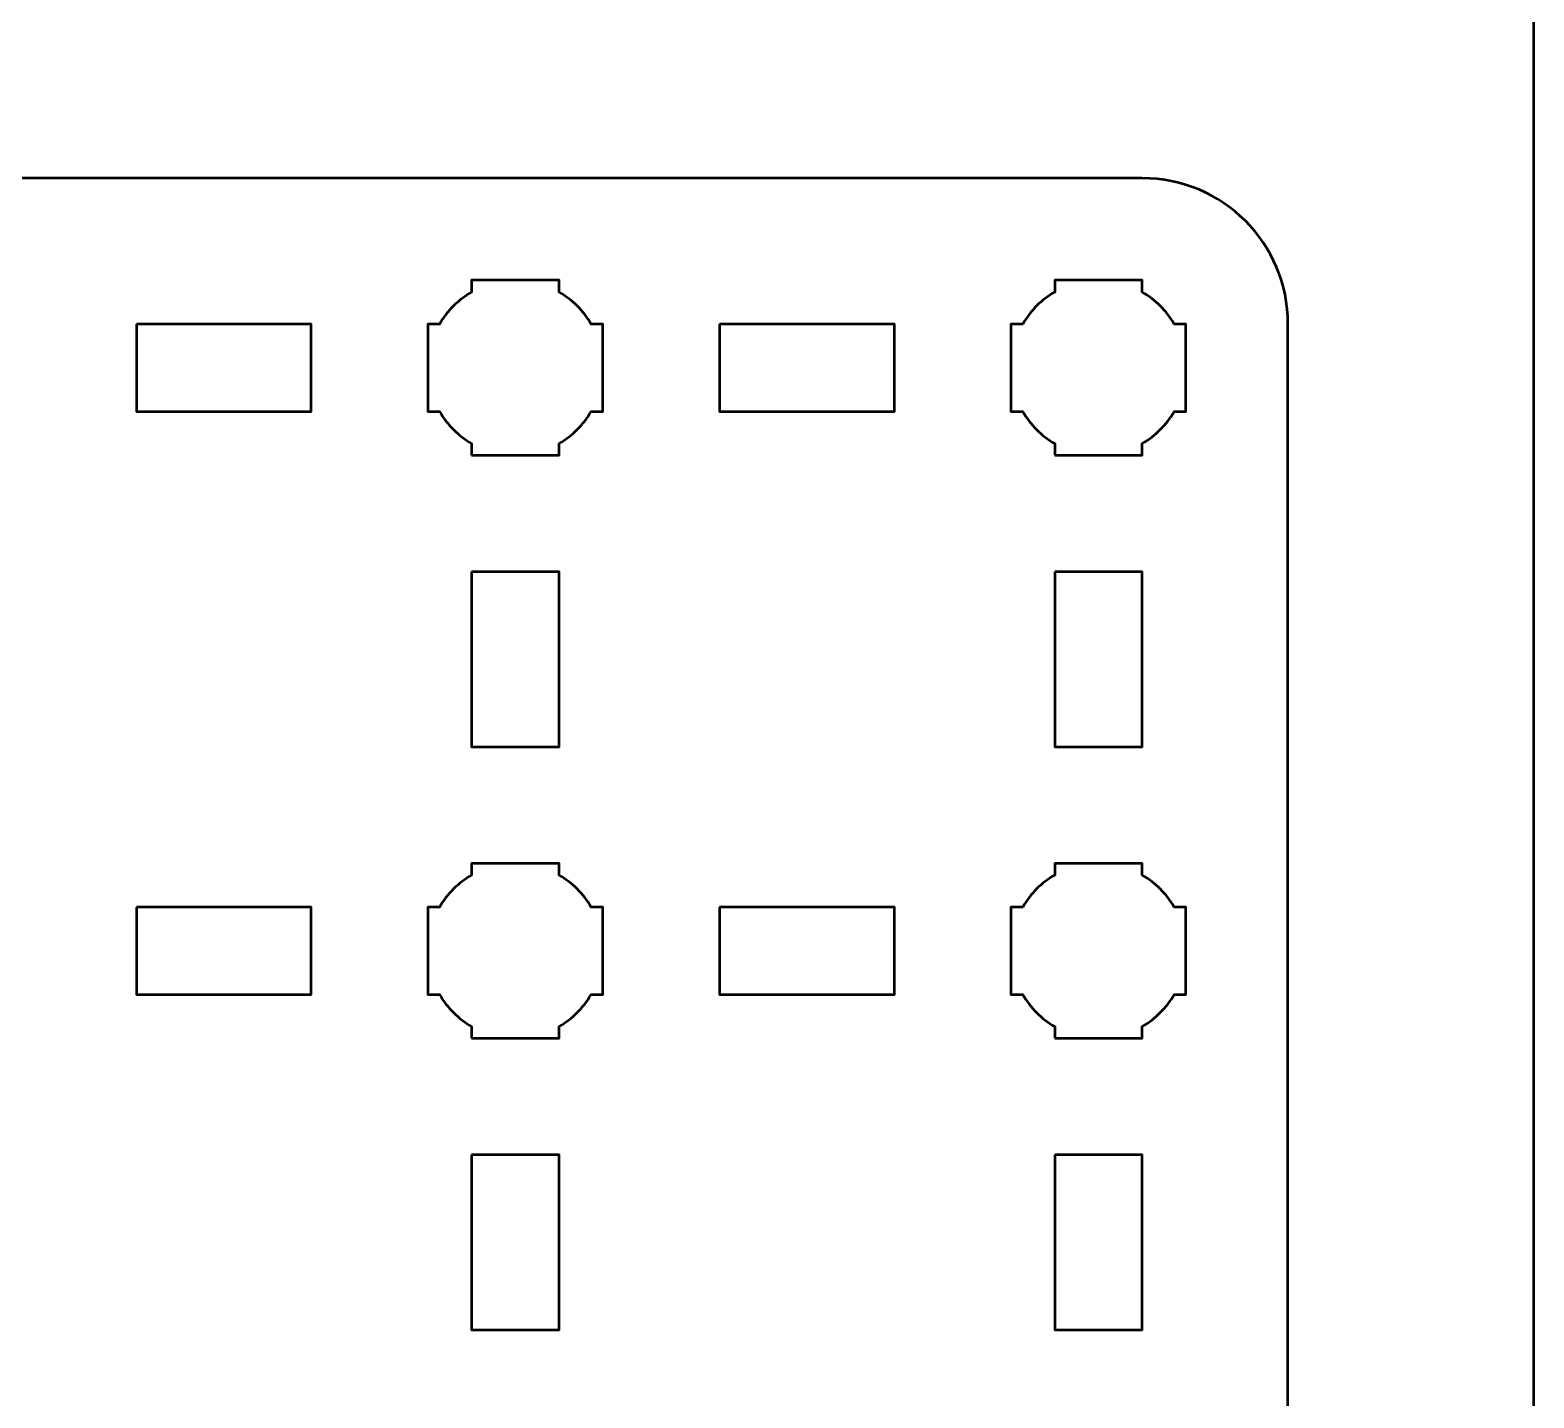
# Model space of a CAD drawing. Header units: centimetres. Extents: x -21 to 0, y -29.7 to 0.
# Drawn here: x -5.16 to 0, y -25.01 to -20.32 of the extents above; entities that cross this region are included whole.
import ezdxf

# ---------------------------------------------------------------- set-up
doc = ezdxf.new("R2010")
doc.units = ezdxf.units.CM
doc.header["$MEASUREMENT"] = 0
doc.layers.add('Layer 1', color=7, linetype='Continuous')

msp = doc.modelspace()

# ---------------------------------------------------------------- linework, layer by layer
at = {"layer": 'Layer 1', "color": 1, "lineweight": 53}
msp.add_open_spline([(-21.00003, -29.19995), (-21.00003, -29.19995), (-21.00003, -1.69992), (-21.00003, -1.69992), (-21.00003, -1.69992), (-21.00003, -1.61709), (-20.93286, -1.54992), (-20.85003, -1.54992), (-20.85003, -1.54992), (-20.7672, -1.54992), (-20.70003, -1.48275), (-20.70003, -1.39992), (-20.70003, -1.39992), (-20.70003, -1.31709), (-20.7672, -1.24992), (-20.85003, -1.24992), (-20.85003, -1.24992), (-20.93286, -1.24992), (-21.00003, -1.18275), (-21.00003, -1.09992), (-21.00003, -1.09992), (-21.00003, -1.09992), (-21.00003, -0.49992), (-21.00003, -0.49992), (-21.00003, -0.49992), (-21.00003, -0.22295), (-20.77694, 0.00004), (-20.49994, 0.00004), (-20.49994, 0.00004), (-20.49994, 0.00004), (-0.50008, 0.00004), (-0.50008, 0.00004), (-0.50008, 0.00004), (-0.22294, 0.00004), (0.00002, -0.22295), (0.00002, -0.49992), (0.00002, -0.49992), (0.00002, -0.49992), (0.00002, -29.19995), (0.00002, -29.19995), (0.00002, -29.19995), (0.00002, -29.47695), (-0.22294, -29.70004), (-0.50008, -29.70004), (-0.50008, -29.70004), (-0.50008, -29.70004), (-20.49994, -29.70004), (-20.49994, -29.70004), (-20.49994, -29.70004), (-20.77694, -29.70004), (-21.00003, -29.47695), (-21.00003, -29.19995)], degree=3, knots=[0, 0, 0, 0, 0.0769231, 0.0769231, 0.0769231, 0.0769231, 0.1538462, 0.1538462, 0.1538462, 0.1538462, 0.2307692, 0.2307692, 0.2307692, 0.2307692, 0.3076923, 0.3076923, 0.3076923, 0.3076923, 0.3846154, 0.3846154, 0.3846154, 0.3846154, 0.4615385, 0.4615385, 0.4615385, 0.4615385, 0.5384615, 0.5384615, 0.5384615, 0.5384615, 0.6153846, 0.6153846, 0.6153846, 0.6153846, 0.6923077, 0.6923077, 0.6923077, 0.6923077, 0.7692308, 0.7692308, 0.7692308, 0.7692308, 0.8461538, 0.8461538, 0.8461538, 0.8461538, 0.9230769, 0.9230769, 0.9230769, 0.9230769, 1, 1, 1, 1], dxfattribs=at)
at = {"layer": 'Layer 1', "color": 3, "lineweight": 53}
msp.add_open_spline([(-9.64358, -20.8244), (-9.64358, -20.8244), (-1.34368, -20.8244), (-1.34368, -20.8244), (-1.34368, -20.8244), (-1.06668, -20.8244), (-0.84358, -21.04749), (-0.84358, -21.32449), (-0.84358, -21.32449), (-0.84358, -21.32449), (-0.84358, -27.62446), (-0.84358, -27.62446), (-0.84358, -27.62446), (-0.84358, -27.90143), (-1.06668, -28.12442), (-1.34368, -28.12442), (-1.34368, -28.12442), (-1.34368, -28.12442), (-9.64358, -28.12442), (-9.64358, -28.12442), (-9.64358, -28.12442), (-9.92058, -28.12442), (-10.14368, -27.90143), (-10.14368, -27.62446), (-10.14368, -27.62446), (-10.14368, -27.62446), (-10.14368, -21.32449), (-10.14368, -21.32449), (-10.14368, -21.32449), (-10.14368, -21.04749), (-9.92058, -20.8244), (-9.64358, -20.8244)], degree=3, knots=[0, 0, 0, 0, 0.125, 0.125, 0.125, 0.125, 0.25, 0.25, 0.25, 0.25, 0.375, 0.375, 0.375, 0.375, 0.5, 0.5, 0.5, 0.5, 0.625, 0.625, 0.625, 0.625, 0.75, 0.75, 0.75, 0.75, 0.875, 0.875, 0.875, 0.875, 1, 1, 1, 1], dxfattribs=at)
at = {"layer": 'Layer 1', "lineweight": 53}
for points, knots in [([(-3.64362, -21.77443), (-3.64362, -21.77443), (-3.64362, -21.73432), (-3.64362, -21.73432), (-3.64362, -21.73432), (-3.68923, -21.708), (-3.72712, -21.66997), (-3.75344, -21.6245), (-3.75344, -21.6245), (-3.75344, -21.6245), (-3.79369, -21.6245), (-3.79369, -21.6245), (-3.79369, -21.6245), (-3.79369, -21.6245), (-3.79369, -21.47443), (-3.79369, -21.47443), (-3.79369, -21.47443), (-3.79369, -21.47443), (-3.79369, -21.32449), (-3.79369, -21.32449), (-3.79369, -21.32449), (-3.79369, -21.32449), (-3.75344, -21.32449), (-3.75344, -21.32449), (-3.75344, -21.32449), (-3.72712, -21.27888), (-3.68923, -21.24096), (-3.64362, -21.21464), (-3.64362, -21.21464), (-3.64362, -21.21464), (-3.64362, -21.17442), (-3.64362, -21.17442), (-3.64362, -21.17442), (-3.64362, -21.17442), (-3.49369, -21.17442), (-3.49369, -21.17442), (-3.49369, -21.17442), (-3.49369, -21.17442), (-3.34361, -21.17442), (-3.34361, -21.17442), (-3.34361, -21.17442), (-3.34361, -21.17442), (-3.34361, -21.21464), (-3.34361, -21.21464), (-3.34361, -21.21464), (-3.29814, -21.24096), (-3.26011, -21.27888), (-3.23379, -21.32449), (-3.23379, -21.32449), (-3.23379, -21.32449), (-3.19368, -21.32449), (-3.19368, -21.32449), (-3.19368, -21.32449), (-3.19368, -21.32449), (-3.19368, -21.47443), (-3.19368, -21.47443), (-3.19368, -21.47443), (-3.19368, -21.47443), (-3.19368, -21.6245), (-3.19368, -21.6245), (-3.19368, -21.6245), (-3.19368, -21.6245), (-3.23379, -21.6245), (-3.23379, -21.6245), (-3.23379, -21.6245), (-3.26011, -21.66997), (-3.29814, -21.708), (-3.34361, -21.73432), (-3.34361, -21.73432), (-3.34361, -21.73432), (-3.34361, -21.77443), (-3.34361, -21.77443), (-3.34361, -21.77443), (-3.34361, -21.77443), (-3.49369, -21.77443), (-3.49369, -21.77443), (-3.49369, -21.77443), (-3.49369, -21.77443), (-3.64362, -21.77443), (-3.64362, -21.77443)], [0, 0, 0, 0, 0.05, 0.05, 0.05, 0.05, 0.1, 0.1, 0.1, 0.1, 0.15, 0.15, 0.15, 0.15, 0.2, 0.2, 0.2, 0.2, 0.25, 0.25, 0.25, 0.25, 0.3, 0.3, 0.3, 0.3, 0.35, 0.35, 0.35, 0.35, 0.4, 0.4, 0.4, 0.4, 0.45, 0.45, 0.45, 0.45, 0.5, 0.5, 0.5, 0.5, 0.55, 0.55, 0.55, 0.55, 0.6, 0.6, 0.6, 0.6, 0.65, 0.65, 0.65, 0.65, 0.7, 0.7, 0.7, 0.7, 0.75, 0.75, 0.75, 0.75, 0.8, 0.8, 0.8, 0.8, 0.85, 0.85, 0.85, 0.85, 0.9, 0.9, 0.9, 0.9, 0.95, 0.95, 0.95, 0.95, 1, 1, 1, 1]), ([(-1.64368, -21.77443), (-1.64368, -21.77443), (-1.64368, -21.73432), (-1.64368, -21.73432), (-1.64368, -21.73432), (-1.68916, -21.708), (-1.72719, -21.66997), (-1.7535, -21.6245), (-1.7535, -21.6245), (-1.7535, -21.6245), (-1.79361, -21.6245), (-1.79361, -21.6245), (-1.79361, -21.6245), (-1.79361, -21.6245), (-1.79361, -21.47443), (-1.79361, -21.47443), (-1.79361, -21.47443), (-1.79361, -21.47443), (-1.79361, -21.32449), (-1.79361, -21.32449), (-1.79361, -21.32449), (-1.79361, -21.32449), (-1.7535, -21.32449), (-1.7535, -21.32449), (-1.7535, -21.32449), (-1.72719, -21.27888), (-1.68916, -21.24096), (-1.64368, -21.21464), (-1.64368, -21.21464), (-1.64368, -21.21464), (-1.64368, -21.17442), (-1.64368, -21.17442), (-1.64368, -21.17442), (-1.64368, -21.17442), (-1.49361, -21.17442), (-1.49361, -21.17442), (-1.49361, -21.17442), (-1.49361, -21.17442), (-1.34368, -21.17442), (-1.34368, -21.17442), (-1.34368, -21.17442), (-1.34368, -21.17442), (-1.34368, -21.21464), (-1.34368, -21.21464), (-1.34368, -21.21464), (-1.29807, -21.24096), (-1.26018, -21.27888), (-1.23386, -21.32449), (-1.23386, -21.32449), (-1.23386, -21.32449), (-1.19361, -21.32449), (-1.19361, -21.32449), (-1.19361, -21.32449), (-1.19361, -21.32449), (-1.19361, -21.47443), (-1.19361, -21.47443), (-1.19361, -21.47443), (-1.19361, -21.47443), (-1.19361, -21.6245), (-1.19361, -21.6245), (-1.19361, -21.6245), (-1.19361, -21.6245), (-1.23386, -21.6245), (-1.23386, -21.6245), (-1.23386, -21.6245), (-1.26018, -21.66997), (-1.29807, -21.708), (-1.34368, -21.73432), (-1.34368, -21.73432), (-1.34368, -21.73432), (-1.34368, -21.77443), (-1.34368, -21.77443), (-1.34368, -21.77443), (-1.34368, -21.77443), (-1.49361, -21.77443), (-1.49361, -21.77443), (-1.49361, -21.77443), (-1.49361, -21.77443), (-1.64368, -21.77443), (-1.64368, -21.77443)], [0, 0, 0, 0, 0.05, 0.05, 0.05, 0.05, 0.1, 0.1, 0.1, 0.1, 0.15, 0.15, 0.15, 0.15, 0.2, 0.2, 0.2, 0.2, 0.25, 0.25, 0.25, 0.25, 0.3, 0.3, 0.3, 0.3, 0.35, 0.35, 0.35, 0.35, 0.4, 0.4, 0.4, 0.4, 0.45, 0.45, 0.45, 0.45, 0.5, 0.5, 0.5, 0.5, 0.55, 0.55, 0.55, 0.55, 0.6, 0.6, 0.6, 0.6, 0.65, 0.65, 0.65, 0.65, 0.7, 0.7, 0.7, 0.7, 0.75, 0.75, 0.75, 0.75, 0.8, 0.8, 0.8, 0.8, 0.85, 0.85, 0.85, 0.85, 0.9, 0.9, 0.9, 0.9, 0.95, 0.95, 0.95, 0.95, 1, 1, 1, 1]), ([(-4.7936, -21.32449), (-4.7936, -21.32449), (-4.1936, -21.32449), (-4.1936, -21.32449), (-4.1936, -21.32449), (-4.1936, -21.32449), (-4.1936, -21.6245), (-4.1936, -21.6245), (-4.1936, -21.6245), (-4.1936, -21.6245), (-4.7936, -21.6245), (-4.7936, -21.6245), (-4.7936, -21.6245), (-4.7936, -21.6245), (-4.7936, -21.32449), (-4.7936, -21.32449)], [0, 0, 0, 0, 0.25, 0.25, 0.25, 0.25, 0.5, 0.5, 0.5, 0.5, 0.75, 0.75, 0.75, 0.75, 1, 1, 1, 1]), ([(-2.79363, -21.32449), (-2.79363, -21.32449), (-2.19363, -21.32449), (-2.19363, -21.32449), (-2.19363, -21.32449), (-2.19363, -21.32449), (-2.19363, -21.6245), (-2.19363, -21.6245), (-2.19363, -21.6245), (-2.19363, -21.6245), (-2.79363, -21.6245), (-2.79363, -21.6245), (-2.79363, -21.6245), (-2.79363, -21.6245), (-2.79363, -21.32449), (-2.79363, -21.32449)], [0, 0, 0, 0, 0.25, 0.25, 0.25, 0.25, 0.5, 0.5, 0.5, 0.5, 0.75, 0.75, 0.75, 0.75, 1, 1, 1, 1]), ([(-3.64362, -22.17444), (-3.64362, -22.17444), (-3.34361, -22.17444), (-3.34361, -22.17444), (-3.34361, -22.17444), (-3.34361, -22.17444), (-3.34361, -22.77445), (-3.34361, -22.77445), (-3.34361, -22.77445), (-3.34361, -22.77445), (-3.64362, -22.77445), (-3.64362, -22.77445), (-3.64362, -22.77445), (-3.64362, -22.77445), (-3.64362, -22.17444), (-3.64362, -22.17444)], [0, 0, 0, 0, 0.25, 0.25, 0.25, 0.25, 0.5, 0.5, 0.5, 0.5, 0.75, 0.75, 0.75, 0.75, 1, 1, 1, 1]), ([(-1.64368, -22.17444), (-1.64368, -22.17444), (-1.34368, -22.17444), (-1.34368, -22.17444), (-1.34368, -22.17444), (-1.34368, -22.17444), (-1.34368, -22.77445), (-1.34368, -22.77445), (-1.34368, -22.77445), (-1.34368, -22.77445), (-1.64368, -22.77445), (-1.64368, -22.77445), (-1.64368, -22.77445), (-1.64368, -22.77445), (-1.64368, -22.17444), (-1.64368, -22.17444)], [0, 0, 0, 0, 0.25, 0.25, 0.25, 0.25, 0.5, 0.5, 0.5, 0.5, 0.75, 0.75, 0.75, 0.75, 1, 1, 1, 1]), ([(-3.64362, -23.7745), (-3.64362, -23.7745), (-3.64362, -23.73425), (-3.64362, -23.73425), (-3.64362, -23.73425), (-3.68923, -23.70793), (-3.72712, -23.6699), (-3.75344, -23.62443), (-3.75344, -23.62443), (-3.75344, -23.62443), (-3.79369, -23.62443), (-3.79369, -23.62443), (-3.79369, -23.62443), (-3.79369, -23.62443), (-3.79369, -23.4745), (-3.79369, -23.4745), (-3.79369, -23.4745), (-3.79369, -23.4745), (-3.79369, -23.32443), (-3.79369, -23.32443), (-3.79369, -23.32443), (-3.79369, -23.32443), (-3.75344, -23.32443), (-3.75344, -23.32443), (-3.75344, -23.32443), (-3.72712, -23.27895), (-3.68923, -23.24092), (-3.64362, -23.21461), (-3.64362, -23.21461), (-3.64362, -23.21461), (-3.64362, -23.1745), (-3.64362, -23.1745), (-3.64362, -23.1745), (-3.64362, -23.1745), (-3.49369, -23.1745), (-3.49369, -23.1745), (-3.49369, -23.1745), (-3.49369, -23.1745), (-3.34361, -23.1745), (-3.34361, -23.1745), (-3.34361, -23.1745), (-3.34361, -23.1745), (-3.34361, -23.21461), (-3.34361, -23.21461), (-3.34361, -23.21461), (-3.29814, -23.24092), (-3.26011, -23.27895), (-3.23379, -23.32443), (-3.23379, -23.32443), (-3.23379, -23.32443), (-3.19368, -23.32443), (-3.19368, -23.32443), (-3.19368, -23.32443), (-3.19368, -23.32443), (-3.19368, -23.4745), (-3.19368, -23.4745), (-3.19368, -23.4745), (-3.19368, -23.4745), (-3.19368, -23.62443), (-3.19368, -23.62443), (-3.19368, -23.62443), (-3.19368, -23.62443), (-3.23379, -23.62443), (-3.23379, -23.62443), (-3.23379, -23.62443), (-3.26011, -23.6699), (-3.29814, -23.70793), (-3.34361, -23.73425), (-3.34361, -23.73425), (-3.34361, -23.73425), (-3.34361, -23.7745), (-3.34361, -23.7745), (-3.34361, -23.7745), (-3.34361, -23.7745), (-3.49369, -23.7745), (-3.49369, -23.7745), (-3.49369, -23.7745), (-3.49369, -23.7745), (-3.64362, -23.7745), (-3.64362, -23.7745)], [0, 0, 0, 0, 0.05, 0.05, 0.05, 0.05, 0.1, 0.1, 0.1, 0.1, 0.15, 0.15, 0.15, 0.15, 0.2, 0.2, 0.2, 0.2, 0.25, 0.25, 0.25, 0.25, 0.3, 0.3, 0.3, 0.3, 0.35, 0.35, 0.35, 0.35, 0.4, 0.4, 0.4, 0.4, 0.45, 0.45, 0.45, 0.45, 0.5, 0.5, 0.5, 0.5, 0.55, 0.55, 0.55, 0.55, 0.6, 0.6, 0.6, 0.6, 0.65, 0.65, 0.65, 0.65, 0.7, 0.7, 0.7, 0.7, 0.75, 0.75, 0.75, 0.75, 0.8, 0.8, 0.8, 0.8, 0.85, 0.85, 0.85, 0.85, 0.9, 0.9, 0.9, 0.9, 0.95, 0.95, 0.95, 0.95, 1, 1, 1, 1]), ([(-1.64368, -23.7745), (-1.64368, -23.7745), (-1.64368, -23.73425), (-1.64368, -23.73425), (-1.64368, -23.73425), (-1.68916, -23.70793), (-1.72719, -23.6699), (-1.7535, -23.62443), (-1.7535, -23.62443), (-1.7535, -23.62443), (-1.79361, -23.62443), (-1.79361, -23.62443), (-1.79361, -23.62443), (-1.79361, -23.62443), (-1.79361, -23.4745), (-1.79361, -23.4745), (-1.79361, -23.4745), (-1.79361, -23.4745), (-1.79361, -23.32443), (-1.79361, -23.32443), (-1.79361, -23.32443), (-1.79361, -23.32443), (-1.7535, -23.32443), (-1.7535, -23.32443), (-1.7535, -23.32443), (-1.72719, -23.27895), (-1.68916, -23.24092), (-1.64368, -23.21461), (-1.64368, -23.21461), (-1.64368, -23.21461), (-1.64368, -23.1745), (-1.64368, -23.1745), (-1.64368, -23.1745), (-1.64368, -23.1745), (-1.49361, -23.1745), (-1.49361, -23.1745), (-1.49361, -23.1745), (-1.49361, -23.1745), (-1.34368, -23.1745), (-1.34368, -23.1745), (-1.34368, -23.1745), (-1.34368, -23.1745), (-1.34368, -23.21461), (-1.34368, -23.21461), (-1.34368, -23.21461), (-1.29807, -23.24092), (-1.26018, -23.27895), (-1.23386, -23.32443), (-1.23386, -23.32443), (-1.23386, -23.32443), (-1.19361, -23.32443), (-1.19361, -23.32443), (-1.19361, -23.32443), (-1.19361, -23.32443), (-1.19361, -23.4745), (-1.19361, -23.4745), (-1.19361, -23.4745), (-1.19361, -23.4745), (-1.19361, -23.62443), (-1.19361, -23.62443), (-1.19361, -23.62443), (-1.19361, -23.62443), (-1.23386, -23.62443), (-1.23386, -23.62443), (-1.23386, -23.62443), (-1.26018, -23.6699), (-1.29807, -23.70793), (-1.34368, -23.73425), (-1.34368, -23.73425), (-1.34368, -23.73425), (-1.34368, -23.7745), (-1.34368, -23.7745), (-1.34368, -23.7745), (-1.34368, -23.7745), (-1.49361, -23.7745), (-1.49361, -23.7745), (-1.49361, -23.7745), (-1.49361, -23.7745), (-1.64368, -23.7745), (-1.64368, -23.7745)], [0, 0, 0, 0, 0.05, 0.05, 0.05, 0.05, 0.1, 0.1, 0.1, 0.1, 0.15, 0.15, 0.15, 0.15, 0.2, 0.2, 0.2, 0.2, 0.25, 0.25, 0.25, 0.25, 0.3, 0.3, 0.3, 0.3, 0.35, 0.35, 0.35, 0.35, 0.4, 0.4, 0.4, 0.4, 0.45, 0.45, 0.45, 0.45, 0.5, 0.5, 0.5, 0.5, 0.55, 0.55, 0.55, 0.55, 0.6, 0.6, 0.6, 0.6, 0.65, 0.65, 0.65, 0.65, 0.7, 0.7, 0.7, 0.7, 0.75, 0.75, 0.75, 0.75, 0.8, 0.8, 0.8, 0.8, 0.85, 0.85, 0.85, 0.85, 0.9, 0.9, 0.9, 0.9, 0.95, 0.95, 0.95, 0.95, 1, 1, 1, 1]), ([(-4.7936, -23.32443), (-4.7936, -23.32443), (-4.1936, -23.32443), (-4.1936, -23.32443), (-4.1936, -23.32443), (-4.1936, -23.32443), (-4.1936, -23.62443), (-4.1936, -23.62443), (-4.1936, -23.62443), (-4.1936, -23.62443), (-4.7936, -23.62443), (-4.7936, -23.62443), (-4.7936, -23.62443), (-4.7936, -23.62443), (-4.7936, -23.32443), (-4.7936, -23.32443)], [0, 0, 0, 0, 0.25, 0.25, 0.25, 0.25, 0.5, 0.5, 0.5, 0.5, 0.75, 0.75, 0.75, 0.75, 1, 1, 1, 1]), ([(-2.79363, -23.32443), (-2.79363, -23.32443), (-2.19363, -23.32443), (-2.19363, -23.32443), (-2.19363, -23.32443), (-2.19363, -23.32443), (-2.19363, -23.62443), (-2.19363, -23.62443), (-2.19363, -23.62443), (-2.19363, -23.62443), (-2.79363, -23.62443), (-2.79363, -23.62443), (-2.79363, -23.62443), (-2.79363, -23.62443), (-2.79363, -23.32443), (-2.79363, -23.32443)], [0, 0, 0, 0, 0.25, 0.25, 0.25, 0.25, 0.5, 0.5, 0.5, 0.5, 0.75, 0.75, 0.75, 0.75, 1, 1, 1, 1]), ([(-3.64362, -24.17441), (-3.64362, -24.17441), (-3.34361, -24.17441), (-3.34361, -24.17441), (-3.34361, -24.17441), (-3.34361, -24.17441), (-3.34361, -24.7744), (-3.34361, -24.7744), (-3.34361, -24.7744), (-3.34361, -24.7744), (-3.64362, -24.7744), (-3.64362, -24.7744), (-3.64362, -24.7744), (-3.64362, -24.7744), (-3.64362, -24.17441), (-3.64362, -24.17441)], [0, 0, 0, 0, 0.25, 0.25, 0.25, 0.25, 0.5, 0.5, 0.5, 0.5, 0.75, 0.75, 0.75, 0.75, 1, 1, 1, 1]), ([(-1.64368, -24.17441), (-1.64368, -24.17441), (-1.34368, -24.17441), (-1.34368, -24.17441), (-1.34368, -24.17441), (-1.34368, -24.17441), (-1.34368, -24.7744), (-1.34368, -24.7744), (-1.34368, -24.7744), (-1.34368, -24.7744), (-1.64368, -24.7744), (-1.64368, -24.7744), (-1.64368, -24.7744), (-1.64368, -24.7744), (-1.64368, -24.17441), (-1.64368, -24.17441)], [0, 0, 0, 0, 0.25, 0.25, 0.25, 0.25, 0.5, 0.5, 0.5, 0.5, 0.75, 0.75, 0.75, 0.75, 1, 1, 1, 1])]:
    msp.add_open_spline(points, degree=3, knots=knots, dxfattribs=at)

doc.saveas('drawing.dxf')
